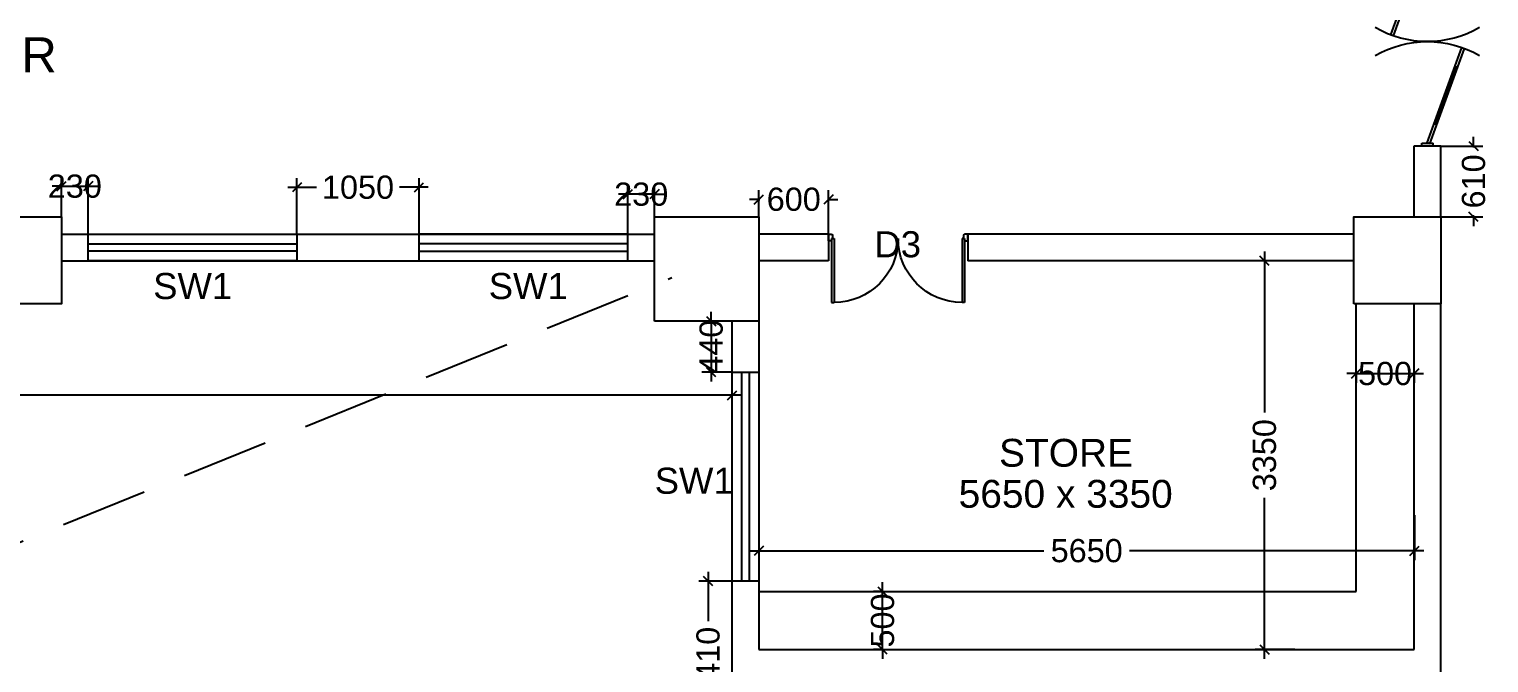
# Model space of a CAD drawing. Extents: x 7897917 to 8423973, y -6487334 to -6173396.
# Drawn here: x 8016507 to 8029088, y -6436884 to -6431422 of the extents above; entities that cross this region are included whole.
import ezdxf
from ezdxf.enums import TextEntityAlignment as Align

# ---------------------------------------------------------------- set-up
doc = ezdxf.new("R2010")
doc.units = 0
doc.header["$LTSCALE"] = 600
doc.header["$MEASUREMENT"] = 0
doc.header["$PDMODE"] = 35
doc.linetypes.add('HIDDEN2', pattern=[0.1875, 0.125, -0.0625])
doc.layers.get('0').update_dxf_attribs({"linetype": 'CONTINUOUS'})
doc.layers.get('Defpoints').update_dxf_attribs({"linetype": 'CONTINUOUS'})
for name, color, linetype in [('DOOR', 32, 'CONTINUOUS'), ('Duct', 8, 'CONTINUOUS'), ('joinery', 7, 'CONTINUOUS'), ('LA-column', 3, 'CONTINUOUS'), ('Room Dim', 1, 'CONTINUOUS'), ('TEXT', 6, 'CONTINUOUS'), ('TXT', 6, 'CONTINUOUS'), ('Walls', 7, 'CONTINUOUS'), ('WIN', 151, 'CONTINUOUS'), ('Window', 4, 'CONTINUOUS'), ('Working Dim', 5, 'CONTINUOUS')]:
    doc.layers.add(name, color=color, linetype=linetype)
doc.styles.add('ari', font='arial.ttf')
doc.styles.add('ARIAL', font='arial.ttf')
doc.dimstyles.new('int. dim', dxfattribs={"dimtxt": 450, "dimasz": 80, "dimexe": 80, "dimexo": 0, "dimgap": 70, "dimtad": 0, "dimdec": 0, "dimzin": 12, "dimdsep": 46, "dimtxsty": 'ari', "dimblk": 'OBLIQUE', "dimcen": 2, "dimdle": 80, "dimclrd": 256, "dimclre": 256, "dimclrt": 6, "dimadec": 0, "dimazin": 0, "dimtfac": 1, "dimtdec": 0, "dimtix": 1, "dimtmove": 2, "dimatfit": 3, "dimfxl": 1, "dimtolj": 1, "dimtzin": 0, "dimlwd": -1, "dimlwe": -1, "dimarcsym": 0})

# ---------------------------------------------------------------- blocks, each defined once
blk = doc.blocks.new('_Oblique')
at = {"color": 0, "linetype": 'ByBlock', "lineweight": -2}
blk.add_line((-0.5, -0.5), (0.5, 0.5), dxfattribs=at)
blk = doc.blocks.new('*D2063')
at = {"layer": 'Defpoints', "color": 0, "transparency": 16777216}
for p in [(8022567, -6436179, 0), (8022359, -6437589), (8022567, -6437589, 0)]:
    blk.add_point(p, dxfattribs=at)
at = {"layer": 'Working Dim', "transparency": 16777216}
for p, q in [((8022567, -6436179), (8022279, -6436179)), ((8022359, -6436099), (8022359, -6436525)), ((8022359, -6437669), (8022359, -6437243)), ((8022567, -6437589), (8022279, -6437589))]:
    blk.add_line(p, q, dxfattribs=at)
at = {"layer": 'Working Dim', "transparency": 16777216, "xscale": 80, "yscale": 80, "zscale": 80}
for p, rotation in [((8022359, -6436179), 90), ((8022359, -6437589), 270)]:
    blk.add_blockref('_Oblique', p, dxfattribs=dict(at, rotation=rotation))
at = {"layer": 'Working Dim', "color": 6, "transparency": 16777216, "insert": (8022359, -6436884), "char_height": 200, "attachment_point": 5, "rotation": 90, "style": 'ari'}
blk.add_mtext('\\A1;1410', dxfattribs=at)
blk = doc.blocks.new('*D2071')
at = {"layer": 'Defpoints', "color": 0, "transparency": 16777216}
for p in [(8005348, -6434619), (8022567, -6434578), (8022567, -6434619)]:
    blk.add_point(p, dxfattribs=at)
at = {"layer": 'Working Dim', "transparency": 16777216}
for p, q in [((8005348, -6434619), (8005348, -6434498)), ((8022567, -6434619), (8022567, -6434498)), ((8005268, -6434578), (8013521, -6434578)), ((8022647, -6434578), (8014394, -6434578))]:
    blk.add_line(p, q, dxfattribs=at)
at = {"layer": 'Working Dim', "transparency": 16777216, "xscale": 80, "yscale": 80, "zscale": 80, "rotation": 180}
blk.add_blockref('_Oblique', (8005348, -6434578), dxfattribs=at)
at = {"layer": 'Working Dim', "transparency": 16777216, "xscale": 80, "yscale": 80, "zscale": 80}
blk.add_blockref('_Oblique', (8022567, -6434578), dxfattribs=at)
at = {"layer": 'Working Dim', "color": 6, "transparency": 16777216, "insert": (8013957, -6434578), "char_height": 200, "attachment_point": 5, "style": 'ari'}
blk.add_mtext('\\A1;17220', dxfattribs=at)
blk = doc.blocks.new('*D2073')
at = {"layer": 'Defpoints', "color": 0, "transparency": 16777216}
for p in [(8022567, -6433939), (8022386, -6434379), (8022567, -6434379)]:
    blk.add_point(p, dxfattribs=at)
at = {"layer": 'Working Dim', "transparency": 16777216}
for p, q in [((8022386, -6433939), (8022386, -6433859)), ((8022567, -6433939), (8022306, -6433939)), ((8022386, -6433939), (8022386, -6434379)), ((8022567, -6434379), (8022306, -6434379)), ((8022386, -6434379), (8022386, -6434459))]:
    blk.add_line(p, q, dxfattribs=at)
at = {"layer": 'Working Dim', "transparency": 16777216, "xscale": 80, "yscale": 80, "zscale": 80}
for p, rotation in [((8022386, -6433939), 270), ((8022386, -6434379), 90)]:
    blk.add_blockref('_Oblique', p, dxfattribs=dict(at, rotation=rotation))
at = {"layer": 'Working Dim', "color": 6, "transparency": 16777216, "insert": (8022386, -6434159), "char_height": 200, "attachment_point": 5, "rotation": 90, "style": 'ari'}
blk.add_mtext('\\A1;440', dxfattribs=at)
blk = doc.blocks.new('Z$W@#1275')
at = {"layer": 'DOOR'}
for p, q in [((73, 1500), (0, 1500)), ((0, 1500), (0, 1467)), ((0, 1467), (2, 1467)), ((11, 1456), (11, 1458)), ((11, 1456), (47, 1456)), ((47, 1467), (736, 1467)), ((47, 1467), (47, 1439)), ((47, 1456), (47, 1467)), ((47, 1467), (73, 1467)), ((47, 1439), (736, 1439)), ((73, 1467), (73, 1500)), ((736, 1467), (736, 1439)), ((0, 33), (2, 33)), ((0, 0), (0, 33)), ((73, 0), (0, 0)), ((11, 44), (11, 42)), ((11, 44), (47, 44)), ((47, 61), (736, 61)), ((47, 33), (47, 61)), ((47, 44), (47, 33)), ((47, 33), (736, 33)), ((47, 33), (73, 33)), ((73, 33), (73, 0)), ((736, 33), (736, 61))]:
    blk.add_line(p, q, dxfattribs=at)
for centre, start, end in [((11, 1467), 180, 270), ((11, 33), 90, 180)]:
    blk.add_arc(centre, 9.13, start, end, dxfattribs=at)
at = {"layer": 'DOOR', "color": 145}
for centre, start, end in [((47, 1439), 270, 0), ((47, 61), 0, 90)]:
    blk.add_arc(centre, 689, start, end, dxfattribs=at)
blk = doc.blocks.new('*D2142')
at = {"layer": 'Defpoints', "color": 0, "transparency": 16777216}
for p in [(8022797, -6435612, 3), (8028447, -6435612, 3), (8028447, -6435918)]:
    blk.add_point(p, dxfattribs=at)
at = {"layer": 'Working Dim', "transparency": 16777216}
for p, q in [((8022797, -6435612), (8022797, -6435998)), ((8028447, -6435612), (8028447, -6435998)), ((8022717, -6435918), (8025254, -6435918)), ((8028527, -6435918), (8025990, -6435918))]:
    blk.add_line(p, q, dxfattribs=at)
at = {"layer": 'Working Dim', "transparency": 16777216, "xscale": 80, "yscale": 80, "zscale": 80, "rotation": 180}
blk.add_blockref('_Oblique', (8022797, -6435918), dxfattribs=at)
at = {"layer": 'Working Dim', "transparency": 16777216, "xscale": 80, "yscale": 80, "zscale": 80}
blk.add_blockref('_Oblique', (8028447, -6435918), dxfattribs=at)
at = {"layer": 'Working Dim', "color": 6, "transparency": 16777216, "insert": (8025622, -6435918), "char_height": 200, "attachment_point": 5, "style": 'ari'}
blk.add_mtext('\\A1;5650', dxfattribs=at)
blk = doc.blocks.new('*D2143')
at = {"layer": 'Defpoints', "color": 0, "transparency": 16777216}
for p in [(8027416, -6433419), (8027155, -6436769), (8027416, -6436769, -8)]:
    blk.add_point(p, dxfattribs=at)
at = {"layer": 'Working Dim', "transparency": 16777216}
for p, q in [((8027416, -6433419), (8027075, -6433419)), ((8027155, -6433339), (8027155, -6434726)), ((8027155, -6436849), (8027155, -6435462)), ((8027416, -6436769), (8027075, -6436769))]:
    blk.add_line(p, q, dxfattribs=at)
at = {"layer": 'Working Dim', "transparency": 16777216, "xscale": 80, "yscale": 80, "zscale": 80}
for p, rotation in [((8027155, -6433419), 90), ((8027155, -6436769), 270)]:
    blk.add_blockref('_Oblique', p, dxfattribs=dict(at, rotation=rotation))
at = {"layer": 'Working Dim', "color": 6, "transparency": 16777216, "insert": (8027155, -6435094), "char_height": 200, "attachment_point": 5, "rotation": 90, "style": 'ari'}
blk.add_mtext('\\A1;3350', dxfattribs=at)
blk = doc.blocks.new('*D2266')
at = {"layer": 'Defpoints', "color": 0, "transparency": 16777216}
for p in [(8028674, -6432429, 0), (8028957, -6432429), (8028674, -6433039, 3)]:
    blk.add_point(p, dxfattribs=at)
at = {"layer": 'Working Dim', "transparency": 16777216}
for p, q in [((8028957, -6432429), (8028957, -6432349)), ((8028674, -6432429), (8029037, -6432429)), ((8028957, -6432429), (8028957, -6432443)), ((8028674, -6433039), (8029037, -6433039)), ((8028957, -6433039), (8028957, -6433025)), ((8028957, -6433039), (8028957, -6433119))]:
    blk.add_line(p, q, dxfattribs=at)
at = {"layer": 'Working Dim', "transparency": 16777216, "xscale": 80, "yscale": 80, "zscale": 80}
for p, rotation in [((8028957, -6432429), 270), ((8028957, -6433039), 90)]:
    blk.add_blockref('_Oblique', p, dxfattribs=dict(at, rotation=rotation))
at = {"layer": 'Working Dim', "color": 6, "transparency": 16777216, "insert": (8028957, -6432734), "char_height": 200, "attachment_point": 5, "rotation": 90, "style": 'ari'}
blk.add_mtext('\\A1;610', dxfattribs=at)
blk = doc.blocks.new('Z$W@#5624')
at = {"layer": 'DOOR'}
for p, q in [((19, 470), (840, 769)), ((28, 446), (849, 745)), ((188, 518), (680, 697)), ((676, 709), (685, 685)), ((183, 529), (192, 506)), ((0, 400), (0, 499)), ((0, 499), (25, 499)), ((0, 400), (25, 400)), ((19, 470), (28, 446)), ((25, 400), (25, 499)), ((1770, 453), (949, 154)), ((1779, 429), (957, 130)), ((1610, 381), (1117, 202)), ((1614, 369), (1606, 393)), ((1779, 429), (1770, 453)), ((1798, 499), (1773, 499)), ((1773, 400), (1773, 499)), ((1798, 400), (1773, 400)), ((1798, 400), (1798, 499)), ((1113, 214), (1122, 190))]:
    blk.add_line(p, q, dxfattribs=at)
at = {"layer": 'DOOR', "color": 145}
for centre, start_param, end_param in [((0, 449), 2.617994, 3.665191), ((1798, 449), -0.523599, 0.523599)]:
    blk.add_ellipse(centre, major_axis=(-899, 0), ratio=1, start_param=start_param, end_param=end_param, dxfattribs=at)
blk = doc.blocks.new('*D2317')
at = {"layer": 'Defpoints', "color": 0, "transparency": 16777216}
for p in [(8023397, -6432889), (8022797, -6433039, 2), (8023397, -6433189)]:
    blk.add_point(p, dxfattribs=at)
at = {"layer": 'Working Dim', "transparency": 16777216}
for p, q in [((8022797, -6432889), (8022717, -6432889)), ((8022797, -6433039), (8022797, -6432809)), ((8022797, -6432889), (8022805, -6432889)), ((8023397, -6432889), (8023388, -6432889)), ((8023397, -6433189), (8023397, -6432809)), ((8023397, -6432889), (8023477, -6432889))]:
    blk.add_line(p, q, dxfattribs=at)
at = {"layer": 'Working Dim', "transparency": 16777216, "xscale": 80, "yscale": 80, "zscale": 80}
blk.add_blockref('_Oblique', (8022797, -6432889), dxfattribs=at)
at = {"layer": 'Working Dim', "transparency": 16777216, "xscale": 80, "yscale": 80, "zscale": 80, "rotation": 180}
blk.add_blockref('_Oblique', (8023397, -6432889), dxfattribs=at)
at = {"layer": 'Working Dim', "color": 6, "transparency": 16777216, "insert": (8023097, -6432889), "char_height": 200, "attachment_point": 5, "style": 'ari'}
blk.add_mtext('\\A1;600', dxfattribs=at)
blk = doc.blocks.new('*D2318')
at = {"layer": 'Defpoints', "color": 0, "transparency": 16777216}
for p in [(8027944, -6434385, -8), (8028444, -6434385, -8), (8028444, -6434391)]:
    blk.add_point(p, dxfattribs=at)
at = {"layer": 'Working Dim', "transparency": 16777216}
for p, q in [((8027944, -6434391), (8027864, -6434391)), ((8027944, -6434385), (8027944, -6434471)), ((8027944, -6434391), (8028444, -6434391)), ((8028444, -6434385), (8028444, -6434471)), ((8028444, -6434391), (8028524, -6434391))]:
    blk.add_line(p, q, dxfattribs=at)
at = {"layer": 'Working Dim', "transparency": 16777216, "xscale": 80, "yscale": 80, "zscale": 80}
blk.add_blockref('_Oblique', (8027944, -6434391), dxfattribs=at)
at = {"layer": 'Working Dim', "transparency": 16777216, "xscale": 80, "yscale": 80, "zscale": 80, "rotation": 180}
blk.add_blockref('_Oblique', (8028444, -6434391), dxfattribs=at)
at = {"layer": 'Working Dim', "color": 6, "transparency": 16777216, "insert": (8028194, -6434391), "char_height": 200, "attachment_point": 5, "style": 'ari'}
blk.add_mtext('\\A1;500', dxfattribs=at)
blk = doc.blocks.new('*D2319')
at = {"layer": 'Defpoints', "color": 0, "transparency": 16777216}
for p in [(8023863, -6436269, -8), (8023863, -6436269), (8023863, -6436769, -8)]:
    blk.add_point(p, dxfattribs=at)
at = {"layer": 'Working Dim', "transparency": 16777216}
for p, q in [((8023863, -6436269), (8023863, -6436189)), ((8023863, -6436269), (8023783, -6436269)), ((8023863, -6436769), (8023863, -6436269)), ((8023863, -6436769), (8023783, -6436769)), ((8023863, -6436769), (8023863, -6436849))]:
    blk.add_line(p, q, dxfattribs=at)
at = {"layer": 'Working Dim', "transparency": 16777216, "xscale": 80, "yscale": 80, "zscale": 80}
for p, rotation in [((8023863, -6436269), 270), ((8023863, -6436769), 90)]:
    blk.add_blockref('_Oblique', p, dxfattribs=dict(at, rotation=rotation))
at = {"layer": 'Working Dim', "color": 6, "transparency": 16777216, "insert": (8023863, -6436519), "char_height": 200, "attachment_point": 5, "rotation": 90, "style": 'ari'}
blk.add_mtext('\\A1;500', dxfattribs=at)
blk = doc.blocks.new('*D2321')
at = {"layer": 'Defpoints', "color": 0, "transparency": 16777216}
for p in [(8021667, -6432845), (8021897, -6433039, 2), (8021667, -6433189)]:
    blk.add_point(p, dxfattribs=at)
at = {"layer": 'Working Dim', "transparency": 16777216}
for p, q in [((8021667, -6433189), (8021667, -6432765)), ((8021897, -6433039), (8021897, -6432765)), ((8021667, -6432845), (8021587, -6432845)), ((8021897, -6432845), (8021667, -6432845)), ((8021897, -6432845), (8021977, -6432845))]:
    blk.add_line(p, q, dxfattribs=at)
at = {"layer": 'Working Dim', "transparency": 16777216, "xscale": 80, "yscale": 80, "zscale": 80}
blk.add_blockref('_Oblique', (8021667, -6432845), dxfattribs=at)
at = {"layer": 'Working Dim', "transparency": 16777216, "xscale": 80, "yscale": 80, "zscale": 80, "rotation": 180}
blk.add_blockref('_Oblique', (8021897, -6432845), dxfattribs=at)
at = {"layer": 'Working Dim', "color": 6, "transparency": 16777216, "insert": (8021782, -6432845), "char_height": 200, "attachment_point": 5, "style": 'ari'}
blk.add_mtext('\\A1;230', dxfattribs=at)
blk = doc.blocks.new('*D2322')
at = {"layer": 'Defpoints', "color": 0, "transparency": 16777216}
for p in [(8017015, -6432776), (8016785, -6433039, 1), (8017015, -6433189)]:
    blk.add_point(p, dxfattribs=at)
at = {"layer": 'Working Dim', "transparency": 16777216}
for p, q in [((8016785, -6432776), (8016705, -6432776)), ((8016785, -6433039), (8016785, -6432696)), ((8016785, -6432776), (8017015, -6432776)), ((8017015, -6433189), (8017015, -6432696)), ((8017015, -6432776), (8017095, -6432776))]:
    blk.add_line(p, q, dxfattribs=at)
at = {"layer": 'Working Dim', "transparency": 16777216, "xscale": 80, "yscale": 80, "zscale": 80}
blk.add_blockref('_Oblique', (8016785, -6432776), dxfattribs=at)
at = {"layer": 'Working Dim', "transparency": 16777216, "xscale": 80, "yscale": 80, "zscale": 80, "rotation": 180}
blk.add_blockref('_Oblique', (8017015, -6432776), dxfattribs=at)
at = {"layer": 'Working Dim', "color": 6, "transparency": 16777216, "insert": (8016900, -6432776), "char_height": 200, "attachment_point": 5, "style": 'ari'}
blk.add_mtext('\\A1;230', dxfattribs=at)
blk = doc.blocks.new('*D2323')
at = {"layer": 'Defpoints', "color": 0, "transparency": 16777216}
for p in [(8019867, -6432785), (8018815, -6433189), (8019867, -6433189)]:
    blk.add_point(p, dxfattribs=at)
at = {"layer": 'Working Dim', "transparency": 16777216}
for p, q in [((8018735, -6432785), (8018982, -6432785)), ((8018815, -6433189), (8018815, -6432705)), ((8019947, -6432785), (8019700, -6432785)), ((8019867, -6433189), (8019867, -6432705))]:
    blk.add_line(p, q, dxfattribs=at)
at = {"layer": 'Working Dim', "transparency": 16777216, "xscale": 80, "yscale": 80, "zscale": 80, "rotation": 180}
blk.add_blockref('_Oblique', (8018815, -6432785), dxfattribs=at)
at = {"layer": 'Working Dim', "transparency": 16777216, "xscale": 80, "yscale": 80, "zscale": 80}
blk.add_blockref('_Oblique', (8019867, -6432785), dxfattribs=at)
at = {"layer": 'Working Dim', "color": 6, "transparency": 16777216, "insert": (8019341, -6432785), "char_height": 200, "attachment_point": 5, "style": 'ari'}
blk.add_mtext('\\A1;1050', dxfattribs=at)

msp = doc.modelspace()

# ---------------------------------------------------------------- linework, layer by layer
at = {"layer": 'Duct', "color": 8, "linetype": 'HIDDEN2', "ltscale": 10}
msp.add_line((8005336.956, -6440348.653, -7.979), (8022046.73, -6433563.031, -7.979), dxfattribs=at)
msp.add_line((8005336.956, -6440348.653, -7.979), (8022046.73, -6433563.031, -7.979), dxfattribs=at)
at = {"layer": 'LA-column', "color": 2, "flags": 128}
for points, elevation in [([(8016034.872, -6433788.816), (8016034.872, -6433038.816), (8016784.872, -6433038.816), (8016784.872, -6433788.816)], 1.031), ([(8021896.551, -6433938.819), (8021896.551, -6433038.819), (8022796.551, -6433038.819), (8022796.551, -6433938.819)], 2.283), ([(8027924.055, -6433788.819), (8027924.055, -6433038.819), (8028674.055, -6433038.819), (8028674.055, -6433788.819)], 2.283)]:
    msp.add_lwpolyline(points, close=True, dxfattribs=dict(at, elevation=elevation))
at = {"layer": 'Walls', "linetype": 'Continuous'}
for p, q in [((8028444.314, -6432428.757, 0.34), (8028674.314, -6432428.757, 0.34)), ((8028674.306, -6433038.819, 2.623), (8028674.306, -6432428.757, 0.34))]:
    msp.add_line(p, q, dxfattribs=at)
at = {"layer": 'Walls'}
for p, q in [((8016784.872, -6433188.906), (8021896.551, -6433188.906)), ((8023396.557, -6433188.906), (8022796.556, -6433188.906)), ((8023396.557, -6433188.906, -0.692), (8023396.557, -6433418.9, -0.692)), ((8027924.057, -6433188.906), (8024596.557, -6433188.906)), ((8024596.557, -6433188.906, -0.692), (8024596.557, -6433418.9, -0.692)), ((8016784.872, -6433418.9), (8021896.551, -6433418.9)), ((8023396.557, -6433418.9), (8022796.556, -6433418.9)), ((8027924.057, -6433418.9), (8024596.557, -6433418.9)), ((8027944.047, -6436268.699, -7.979), (8027944.045, -6433788.82, -7.979)), ((8028444.048, -6436768.699, -7.979), (8028444.045, -6433788.819, -7.979)), ((8028674.052, -6440128.875, 1.031), (8028674.045, -6433788.819, -7.979)), ((8028674.045, -6433788.819, -7.979), (8028674.045, -6433788.831, -7.979)), ((8022566.552, -6440348.699, -7.979), (8022566.552, -6433938.819, -7.979)), ((8022796.552, -6433938.819, -7.979), (8022796.552, -6436768.699, -7.979)), ((8022796.552, -6436268.699, -7.979), (8027944.047, -6436268.699, -7.979)), ((8022796.552, -6436768.699, -7.979), (8028444.048, -6436768.699, -7.979))]:
    msp.add_line(p, q, dxfattribs=at)
at = {"layer": 'Walls', "linetype": 'Continuous', "elevation": 0.34, "flags": 128}
msp.add_lwpolyline([(8028444.314, -6433038.819), (8028444.314, -6432428.757)], dxfattribs=at)
at = {"layer": 'WIN', "linetype": 'Continuous', "elevation": -7.979}
for points in [[(8022566.552, -6436178.699), (8022566.552, -6434378.699), (8022796.552, -6434378.699), (8022796.552, -6436178.699)], [(8022566.552, -6436178.699), (8022566.552, -6434378.699), (8022796.552, -6434378.699), (8022796.552, -6436178.699)], [(8022649.335, -6436178.699), (8022649.335, -6434378.699), (8022713.769, -6434378.699), (8022713.769, -6436178.699)], [(8022649.335, -6436178.699), (8022649.335, -6434378.699), (8022713.769, -6434378.699), (8022713.769, -6436178.699)]]:
    msp.add_lwpolyline(points, close=True, dxfattribs=at)
at = {"layer": 'Window'}
for points in [[(8018814.872, -6433418.9), (8017014.872, -6433418.9), (8017014.872, -6433188.9), (8018814.872, -6433188.9)], [(8018814.872, -6433334.504), (8017014.872, -6433334.504), (8017014.872, -6433273.295), (8018814.872, -6433273.295)], [(8019866.551, -6433418.9), (8021666.551, -6433418.9), (8021666.551, -6433188.9), (8019866.551, -6433188.9)], [(8019866.551, -6433334.504), (8021666.551, -6433334.504), (8021666.551, -6433273.295), (8019866.551, -6433273.295)]]:
    msp.add_lwpolyline(points, close=True, dxfattribs=at)

# ---------------------------------------------------------------- block references
at = {"layer": 'DOOR', "linetype": 'Continuous', "xscale": -1.001247152686119, "yscale": 1.001247152686119, "zscale": 1.001247152686119, "rotation": 270}
msp.add_blockref('Z$W@#5624', (8028109.31, -6432428.757, -11180.98), dxfattribs=at)
at = {"layer": 'DOOR', "xscale": -0.8000117540359497, "yscale": 0.8000117540359497, "zscale": 0.8000117528179977, "rotation": 90}
msp.add_blockref('Z$W@#1275', (8024596.557, -6433188.908, 0.692), dxfattribs=at)

# ---------------------------------------------------------------- texts
at = {"layer": 'joinery', "style": 'ari'}
msp.add_text('D3', height=225, dxfattribs=at).set_placement((8023792.498, -6433388.328, 0.83))
for p in [(8017916.208, -6433748.288), (8020808.264, -6433748.288), (8022238.848, -6435426.773, -7.979)]:
    msp.add_text('SW1', height=225, dxfattribs=at).set_placement(p, align=Align.CENTER)
at = {"layer": 'Room Dim', "style": 'ARIAL'}
msp.add_text('5650 x 3350', height=240, dxfattribs=at).set_placement((8025440.975, -6435547.019, -5.131), align=Align.CENTER)
at = {"layer": 'TEXT', "color": 7, "style": 'ARIAL'}
msp.add_text('STORE', height=240, dxfattribs=at).set_placement((8025443.975, -6435193.424, -5.131), align=Align.CENTER)
at = {"layer": 'TXT', "color": 7, "style": 'ARIAL'}
msp.add_text('3.08 M      W I D E      C O R R I D O R', height=302.4, dxfattribs=at).set_placement((8013107.503, -6431794.685), align=Align.CENTER)

# ---------------------------------------------------------------- dimensions: what is measured, and where the dimension line sits
at = {"layer": 'Working Dim'}
for base, p1, p2, angle, override, picture, middle in [((8028956.846, -6432428.757), (8028673.877, -6433038.819, 2.623), (8028674.314, -6432428.757, 0.34), 270, {"dimtxt": 200, "dimarcsym": 1}, '*D2266', (8028956.846, -6432733.788)), ((8027154.779, -6436768.699), (8027415.56, -6433418.9), (8027415.56, -6436768.699, -7.979), 90, {"dimtxt": 200}, '*D2143', (8027154.779, -6435093.8)), ((8022385.834, -6434378.699, -7.979), (8022566.552, -6433938.819, -7.979), (8022566.552, -6434378.699, -7.979), 90, {"dimtxt": 200, "dimarcsym": 1}, '*D2073', (8022385.834, -6434158.759, -7.979)), ((8022358.568, -6437588.699, -7.979), (8022566.552, -6436178.699, -8.019), (8022566.552, -6437588.699, -8.019), 90, {"dimtxt": 200}, '*D2063', (8022358.568, -6436883.699, -7.979)), ((8023862.804, -6436268.699), (8023862.804, -6436768.699, -7.979), (8023862.804, -6436268.699, -7.979), 90, {"dimtxt": 200}, '*D2319', (8023862.804, -6436518.699))]:
    dim = msp.add_linear_dim(base=base, p1=p1, p2=p2, angle=angle, dimstyle='int. dim', override=override, dxfattribs=at)
    dim.commit()
    dim.dimension.update_dxf_attribs({"geometry": picture, "text_midpoint": middle})
for base, p1, p2, override, picture, middle in [((8017014.872, -6432776.48), (8016784.872, -6433038.816, 1.031), (8017014.872, -6433188.9), {"dimtxt": 200, "dimarcsym": 1}, '*D2322', (8016899.872, -6432776.48)), ((8021666.551, -6432845.127), (8021896.551, -6433038.819, 2.283), (8021666.551, -6433188.9), {"dimtxt": 200, "dimarcsym": 1}, '*D2321', (8021781.551, -6432845.127)), ((8023396.557, -6432888.929), (8022796.551, -6433038.819, 2.283), (8023396.557, -6433188.906), {"dimtxt": 200, "dimarcsym": 1}, '*D2317', (8023096.554, -6432888.929)), ((8028444.045, -6434390.974), (8027944.045, -6434384.506, -7.979), (8028444.045, -6434384.505, -7.979), {"dimtxt": 200}, '*D2318', (8028194.045, -6434390.974)), ((8028447.0518, -6435917.5049, -7.9795), (8022796.5522, -6435612.1744, -4.5587), (8028447.0518, -6435612.1678, -4.5587), {"dimtxt": 200}, '*D2142', (8025621.802, -6435917.5049, -7.9795))]:
    dim = msp.add_linear_dim(base=base, p1=p1, p2=p2, dimstyle='int. dim', override=override, dxfattribs=at)
    dim.commit()
    dim.dimension.update_dxf_attribs({"geometry": picture, "text_midpoint": middle})
for base, p1, p2, text, picture, middle in [((8019866.551, -6432784.633), (8018814.872, -6433188.9), (8019866.551, -6433188.9), '1050', '*D2323', (8019340.712, -6432784.633)), ((8022566.552, -6434578.023, -7.979), (8005348.05, -6434618.77, -7.979), (8022566.552, -6434618.77, -7.979), '17220', '*D2071', (8013957.301, -6434578.023, -7.979))]:
    dim = msp.add_linear_dim(base=base, p1=p1, p2=p2, text=text, dimstyle='int. dim', override={"dimtxt": 200, "dimarcsym": 1}, dxfattribs=at)
    dim.commit()
    dim.dimension.update_dxf_attribs({"geometry": picture, "text_midpoint": middle})

doc.saveas('drawing.dxf')
